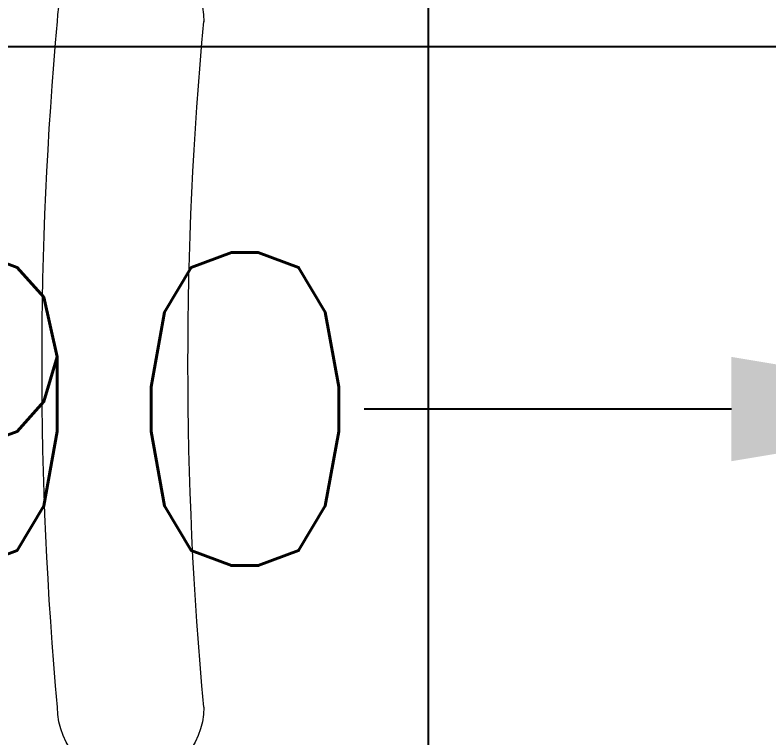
# Model space of a CAD drawing. Extents: x -12260 to 57327, y -29287 to 19916.
# Drawn here: x 38977.7 to 39339.3, y -4031.4 to -3685 of the extents above; entities that cross this region are included whole.
import ezdxf

# ---------------------------------------------------------------- set-up
doc = ezdxf.new("R2010")
doc.units = 0
doc.header["$LTSCALE"] = 0.25
doc.linetypes.add('DASHDOT', pattern=[25.4, 12.7, -6.35, 0, -6.35])
doc.layers.add('01-First Floor$0$FALSE CEILING', color=251, linetype='Continuous')
for name, color, linetype, lineweight in [('01-First Floor$0$LOADING', 253, 'Continuous', 5), ('E-DIM', 6, 'Continuous', 18), ('E-LITE-CLNG-CNDT', 6, 'DASHDOT', 35)]:
    doc.layers.add(name, color=color, linetype=linetype, lineweight=lineweight)
doc.styles.get("Standard").update_dxf_attribs({"font": 'romans.shx'})
doc.dimstyles.get("Standard").update_dxf_attribs({"dimtxt": 150, "dimasz": 150, "dimexe": 0.18, "dimexo": 0.0625, "dimgap": 0.09, "dimtad": 0, "dimtih": 1, "dimtoh": 1, "dimdec": 0, "dimlfac": 0.1, "dimzin": 0, "dimdsep": 46, "dimtxsty": 'Standard', "dimcen": 0.09, "dimclrd": 6, "dimadec": 0, "dimazin": 0, "dimtfac": 1, "dimtdec": 0, "dimtofl": 0, "dimtmove": 0, "dimatfit": 3, "dimfxl": 1, "dimtolj": 1, "dimtzin": 0, "dimarcsym": 0})

# ---------------------------------------------------------------- blocks, each defined once
blk = doc.blocks.new('01-First Floor$0$GF21018-P')
at = {"color": 0}
for centre, radius, start, end in [((-0.16429, 0.0425), 0.03511, 90, 270), ((0, 1.84674), 1.77674, 264.69456, 275.30527), ((0.16409, 0.0425), 0.03511, 270, 90), ((0, 1.83136), 1.83136, 264.85322, 275.14698)]:
    blk.add_arc(centre, radius, start, end, dxfattribs=at)
blk = doc.blocks.new('01-First Floor')
at = {"layer": '01-First Floor$0$FALSE CEILING', "linetype": 'Continuous'}
for p, q in [((39176, -6100), (39176, -2810)), ((38576, -3700), (42776, -3700))]:
    blk.add_line(p, q, dxfattribs=at)
at = {"layer": '01-First Floor$0$LOADING', "extrusion": (-7.77426e-06, 8.17011e-07, 1), "xscale": -1000.000000000003, "yscale": 1000.000000000004, "zscale": 1000.000000000003, "rotation": 270.0014107646746}
blk.add_blockref('01-First Floor$0$GF21018-P', (38990.62, -3852.37, -0.41), dxfattribs=at)
blk = doc.blocks.new('*D166')
at = {"layer": 'Defpoints', "color": 0}
for p in [(38576, -2810), (39471.28, -3401.74, -0.1), (38576, -3873.81)]:
    blk.add_point(p, dxfattribs=at)
at = {"layer": 'E-DIM', "color": 0, "lineweight": -2, "transparency": 16777216}
for p, q in [((38576, -2810.06), (38576, -3873.99)), ((39471.28, -3401.8), (39471.28, -3873.99))]:
    blk.add_line(p, q, dxfattribs=at)
at = {"layer": 'E-DIM', "color": 6, "lineweight": -2, "transparency": 16777216}
for p, q in [((38726, -3873.81), (38902.12, -3873.81)), ((39321.28, -3873.81), (39145.16, -3873.81))]:
    blk.add_line(p, q, dxfattribs=at)
at = {"layer": 'E-DIM', "color": 6, "transparency": 16777216}
for points in [[(38726, -3848.81), (38726, -3898.81), (38576, -3873.81)], [(39321.28, -3848.81), (39321.28, -3898.81), (39471.28, -3873.81)]]:
    blk.add_solid(points, dxfattribs=at)
at = {"layer": 'E-DIM', "color": 7, "transparency": 16777216, "insert": (39023.64, -3873.81), "char_height": 150, "attachment_point": 5}
blk.add_mtext('\\A1;90', dxfattribs=at)

msp = doc.modelspace()

# ---------------------------------------------------------------- block references
at = {"layer": 'E-LITE-CLNG-CNDT'}
msp.add_blockref('01-First Floor', (0, 0), dxfattribs=at)

# ---------------------------------------------------------------- dimensions: what is measured, and where the dimension line sits
at = {"layer": 'E-DIM'}
dim = msp.add_linear_dim(base=(38576, -3873.81), p1=(39471.28, -3401.74, -0.1), p2=(38576, -2810), dimstyle='Standard', override={"dimclrt": 7}, dxfattribs=at)
dim.commit()
dim.dimension.update_dxf_attribs({"geometry": '*D166', "text_midpoint": (39023.64, -3873.81)})

doc.saveas('drawing.dxf')
